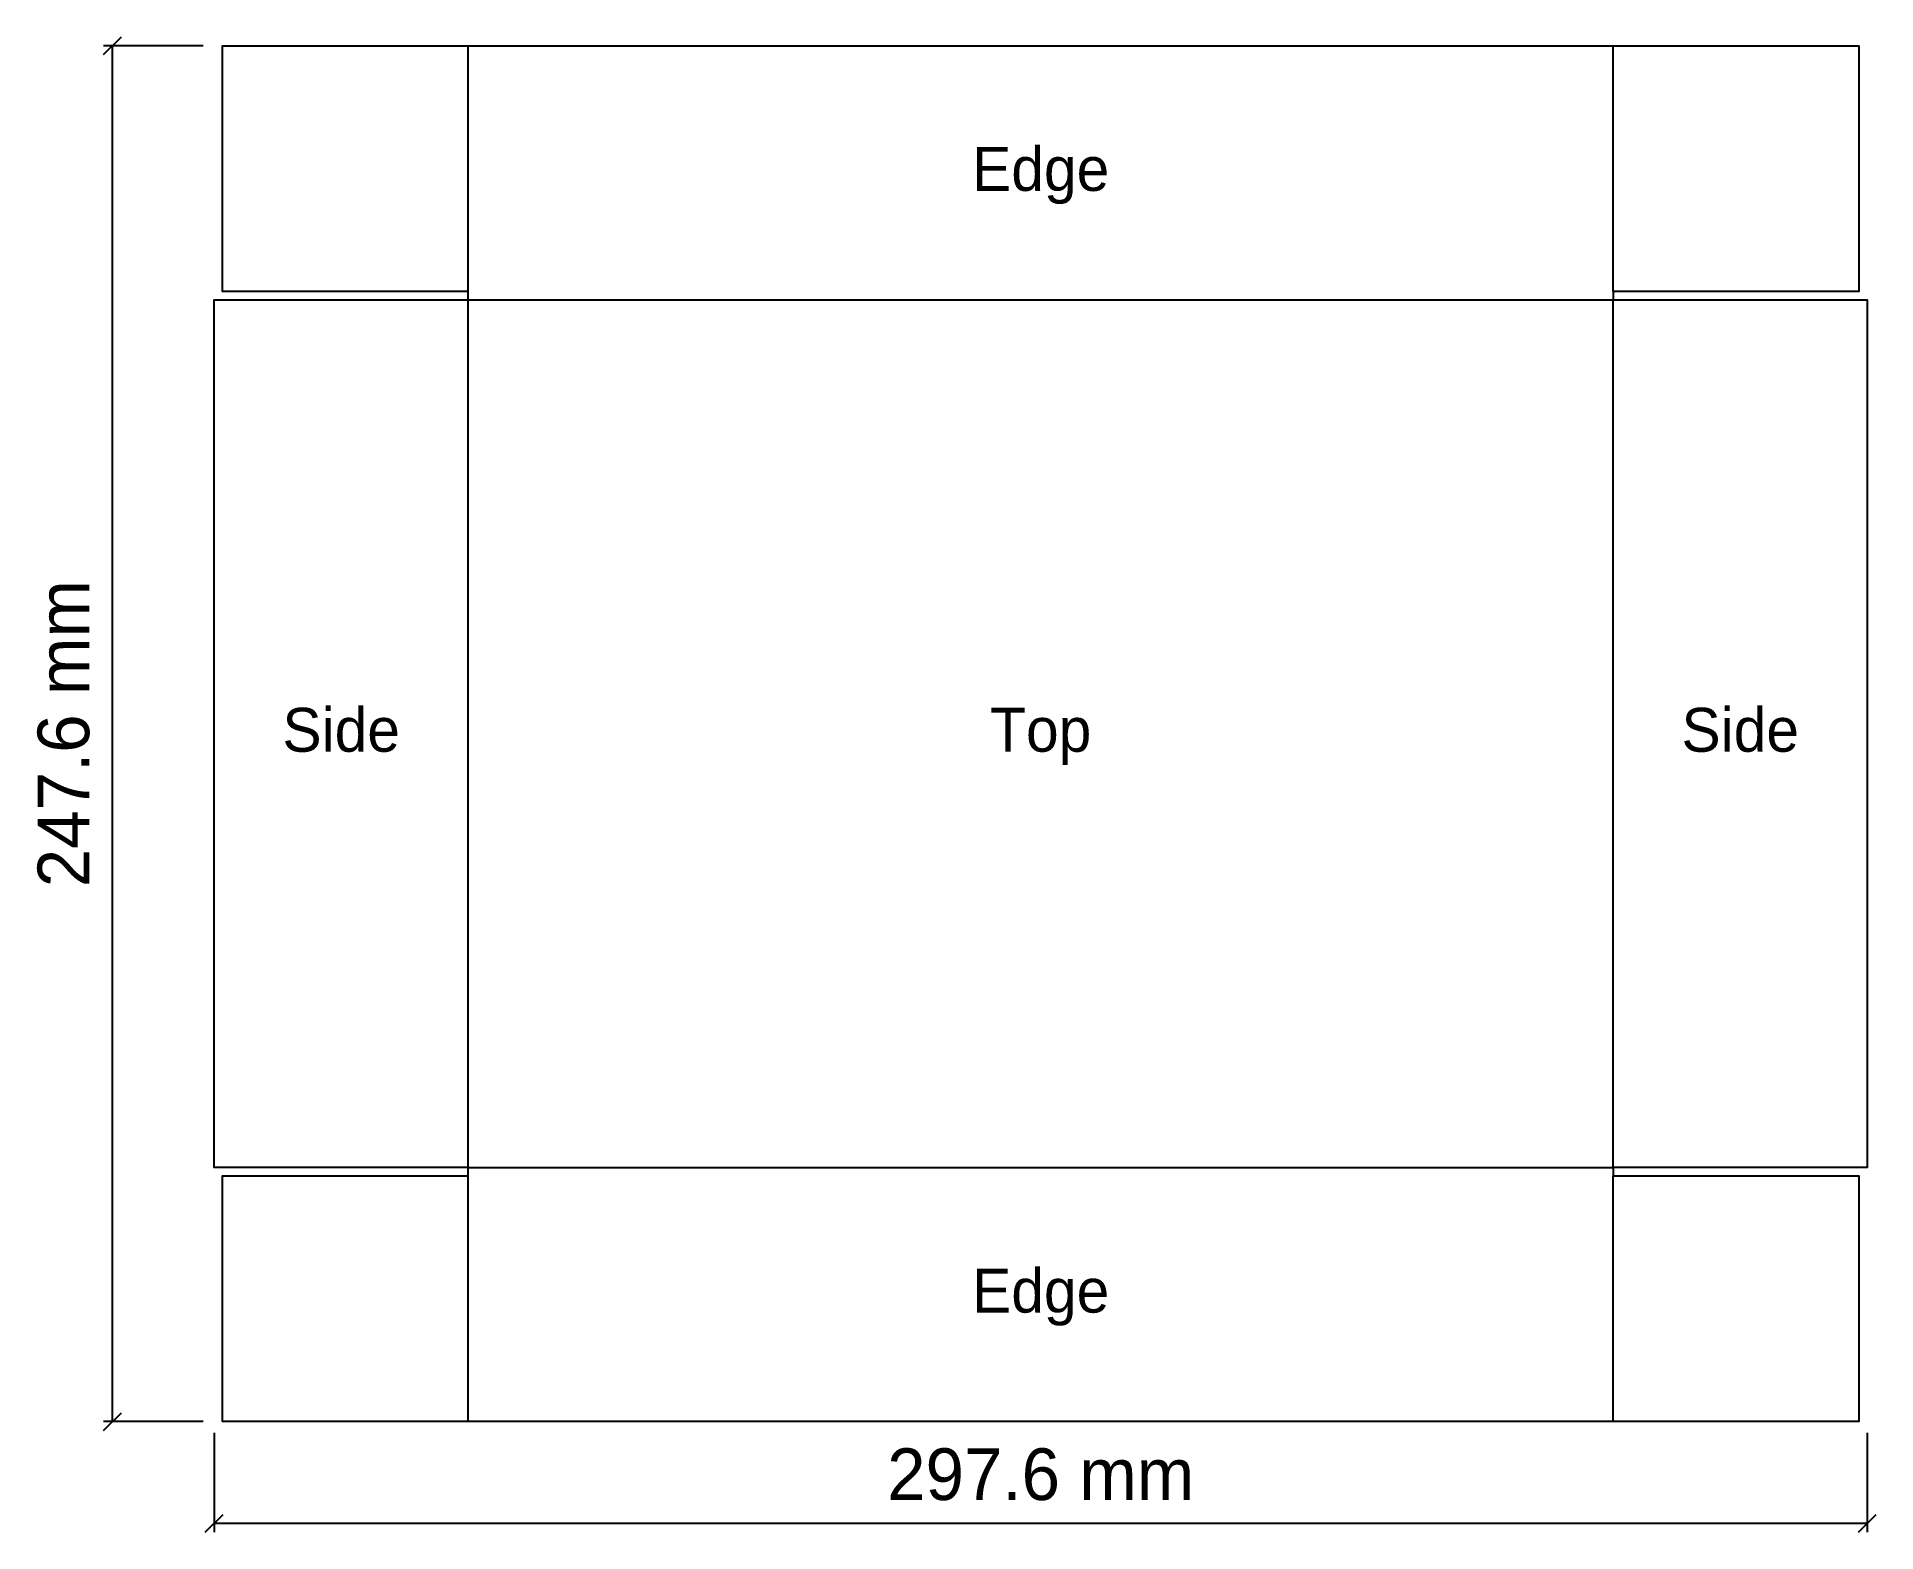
# Model space of a CAD drawing. Header units: millimetres. Extents: x -6 to 325, y 0 to 269.
import ezdxf
from ezdxf.enums import TextEntityAlignment as Align

# ---------------------------------------------------------------- set-up
doc = ezdxf.new("R2010")
doc.units = ezdxf.units.MM
for name, color, linetype in [('CREASE', 5, 'CONTINUOUS'), ('CUT', 6, 'CONTINUOUS'), ('DIMS', 9, 'CONTINUOUS')]:
    doc.layers.add(name, color=color, linetype=linetype)

msp = doc.modelspace()

# ---------------------------------------------------------------- linework, layer by layer
at = {"layer": 'CREASE'}
for points in [[(71.49, 223.25), (71.49, 267.5)], [(277.59, 223.25), (277.59, 267.5)], [(71.49, 221.75), (277.59, 221.75)], [(71.49, 65.65), (71.49, 221.75)], [(277.59, 65.65), (277.59, 221.75)], [(71.49, 65.65), (277.59, 65.65)], [(71.49, 19.9), (71.49, 64.15)], [(277.59, 19.9), (277.59, 64.15)]]:
    msp.add_lwpolyline(points, dxfattribs=at)
at = {"layer": 'CUT'}
msp.add_lwpolyline([(71.49, 19.9), (27.24, 19.9), (27.24, 64.15), (71.49, 64.15), (71.49, 65.65), (25.74, 65.65), (25.74, 221.75), (71.49, 221.75), (71.49, 223.25), (27.24, 223.25), (27.24, 267.5), (71.49, 267.5), (277.59, 267.5), (321.84, 267.5), (321.84, 223.25), (277.59, 223.25), (277.59, 221.75), (323.34, 221.75), (323.34, 65.65), (277.59, 65.65), (277.59, 64.15), (321.84, 64.15), (321.84, 19.9), (277.59, 19.9)], close=True, dxfattribs=at)
at = {"layer": 'DIMS'}
for points in [[(5.84, 265.9), (9.04, 269.1)], [(23.74, 267.5), (5.84, 267.5)], [(7.44, 19.9), (7.44, 267.5)], [(5.84, 18.3), (9.04, 21.5)], [(23.74, 19.9), (5.84, 19.9)], [(25.74, 17.9), (25.74, 0)], [(323.34, 17.9), (323.34, 0)], [(24.14, 0), (27.34, 3.2)], [(25.74, 1.6), (323.34, 1.6)], [(321.74, 0), (324.94, 3.2)]]:
    msp.add_lwpolyline(points, dxfattribs=at)

# ---------------------------------------------------------------- texts
for s, height, p in [('Edge', 7.905, (174.54, 241.37)), ('Side', 7.905, (48.615, 140.445)), ('Top', 7.905, (174.54, 140.445)), ('Side', 7.905, (300.465, 140.445)), ('Edge', 7.905, (174.54, 39.52)), ('297.6 mm', 9.3, (174.54, 5.785))]:
    msp.add_text(s, height=height, dxfattribs=at).set_placement(p, align=Align.CENTER)
msp.add_text('247.6 mm', height=9.3, rotation=90, dxfattribs=at).set_placement((3.255, 143.7), align=Align.CENTER)

doc.saveas('drawing.dxf')
